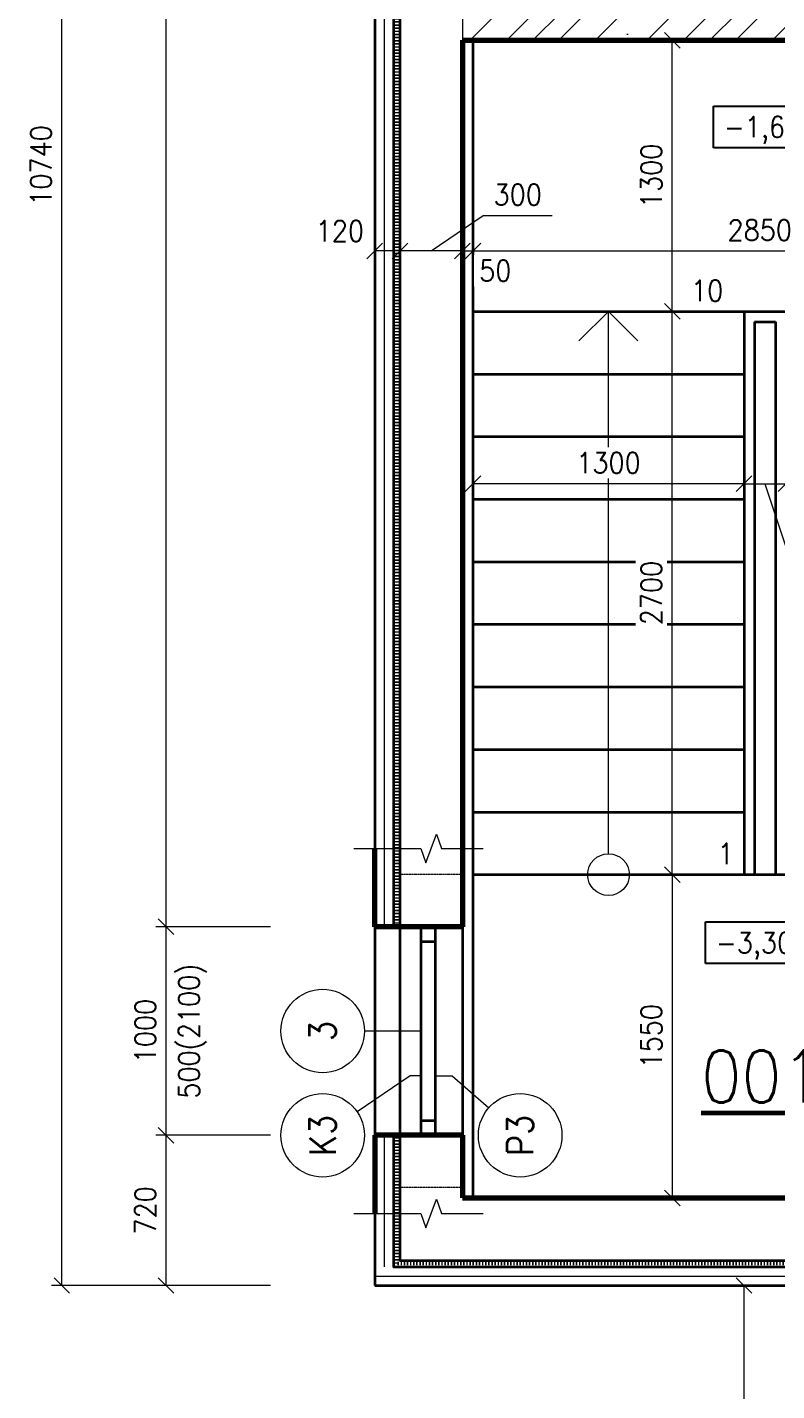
# Model space of a CAD drawing. Header units: millimetres. Extents: x 5932 to 41776, y 4339 to 21815.
# Drawn here: x 5932 to 9524, y 8905 to 15442 of the extents above; entities that cross this region are included whole.
import ezdxf

# ---------------------------------------------------------------- set-up
doc = ezdxf.new("R2010")
doc.units = ezdxf.units.MM
doc.header["$MEASUREMENT"] = 0
for name, pattern in [('ACAD_ISO02W100', [15, 12, -3]), ('ACAD_ISO03W100', [30, 12, -18]), ('ACAD_ISO12W100', [21, 12, -3, 0, -3, 0, -3])]:
    doc.linetypes.add(name, pattern=pattern)
for name, color, linetype, lineweight in [('0.18', 51, 'Continuous', 18), ('0.25', 255, 'Continuous', 25), ('0.35', 6, 'Continuous', 35), ('0.6', 10, 'Continuous', 60), ('0.7', 30, 'Continuous', 70), ('Hydroizolácia', 50, 'ACAD_ISO03W100', 50)]:
    doc.layers.add(name, color=color, linetype=linetype, lineweight=lineweight)
doc.styles.add('MyTextStyle', font='romans.shx', dxfattribs={"width": 0.9})
doc.linetypes.add('TEPELNAIZOLACIA', pattern='A,0.004,[1,tepelnaizolacia,S=1,R=360,X=0,Y=0],-400', length=400.004)
doc.dimstyles.new('Standard SK ext', dxfattribs={"dimtxt": 100, "dimasz": 75, "dimexe": 50, "dimexo": 0, "dimgap": 50, "dimtad": 1, "dimdec": 0, "dimrnd": 5, "dimzin": 0, "dimdsep": 46, "dimtxsty": 'MyTextStyle', "dimblk": 'OBLIQUE', "dimcen": 0, "dimclrd": 51, "dimclre": 51, "dimadec": 0, "dimazin": 0, "dimtfac": 1, "dimtdec": 0, "dimtofl": 0, "dimtmove": 0, "dimatfit": 2, "dimfxl": 500, "dimfxlon": 1, "dimtolj": 1, "dimtzin": 0, "dimlwd": 18, "dimlwe": 18, "dimarcsym": 0})
doc.dimstyles.new('Standard SK int', dxfattribs={"dimtxt": 100, "dimasz": 75, "dimexe": 50, "dimexo": 0, "dimgap": 50, "dimtad": 1, "dimdec": 0, "dimrnd": 5, "dimzin": 0, "dimtxsty": 'MyTextStyle', "dimblk": 'OBLIQUE', "dimcen": 0, "dimclrd": 51, "dimclre": 51, "dimadec": 0, "dimazin": 1, "dimtm": 1e-09, "dimtfac": 1, "dimtdec": 0, "dimtofl": 0, "dimtmove": 0, "dimatfit": 2, "dimfxl": 50, "dimfxlon": 1, "dimtfill": 1, "dimtfillclr": 250, "dimtolj": 1, "dimtzin": 0, "dimlwd": 18, "dimlwe": 18, "dimarcsym": 0})

# ---------------------------------------------------------------- blocks, each defined once
blk = doc.blocks.new('_Oblique')
at = {"color": 0, "linetype": 'ByBlock', "lineweight": -2}
blk.add_line((-0.5, -0.5), (0.5, 0.5), dxfattribs=at)
blk = doc.blocks.new('*D28')
at = {"layer": '0.25', "color": 51, "linetype": 'Continuous', "lineweight": 18, "transparency": 16777216}
for p, q in [((8017.8, 14419.1), (8017.8, 14319.1)), ((10867.8, 14419.1), (10867.8, 14319.1)), ((8017.8, 14369.1), (10867.8, 14369.1))]:
    blk.add_line(p, q, dxfattribs=at)
at = {"layer": 'Defpoints', "color": 0, "transparency": 16777216}
for p in [(8017.8, 15379.1), (10867.8, 15379.1), (10867.8, 14369.1)]:
    blk.add_point(p, dxfattribs=at)
at = {"layer": '0.25', "color": 51, "lineweight": 18, "transparency": 16777216, "xscale": 75, "yscale": 75, "zscale": 75, "rotation": 180}
blk.add_blockref('_Oblique', (8017.8, 14369.1), dxfattribs=at)
at = {"layer": '0.25', "color": 51, "lineweight": 18, "transparency": 16777216, "xscale": 75, "yscale": 75, "zscale": 75}
blk.add_blockref('_Oblique', (10867.8, 14369.1), dxfattribs=at)
at = {"layer": '0.25', "color": 0, "transparency": 16777216, "insert": (9442.8, 14469.1), "char_height": 100, "attachment_point": 5, "style": 'MyTextStyle', "bg_fill": 3, "box_fill_scale": 1.25, "bg_fill_color": 256, "bg_fill_true_color": 13158600, "bg_fill_transparency": 0}
blk.add_mtext('\\A1;2850', dxfattribs=at)
blk = doc.blocks.new('*D29')
at = {"layer": '0.25', "color": 51, "linetype": 'Continuous', "lineweight": 18, "transparency": 16777216}
for p, q in [((8067.8, 13303.4), (8067.8, 13203.4)), ((9367.8, 13303.4), (9367.8, 13203.4)), ((9367.8, 13253.4), (8067.8, 13253.4))]:
    blk.add_line(p, q, dxfattribs=at)
at = {"layer": 'Defpoints', "color": 0, "transparency": 16777216}
for p in [(8067.8, 14079.1), (9367.8, 14079.1), (8067.8, 13253.4)]:
    blk.add_point(p, dxfattribs=at)
at = {"layer": '0.25', "color": 51, "lineweight": 18, "transparency": 16777216, "xscale": 75, "yscale": 75, "zscale": 75, "rotation": 180}
blk.add_blockref('_Oblique', (8067.8, 13253.4), dxfattribs=at)
at = {"layer": '0.25', "color": 51, "lineweight": 18, "transparency": 16777216, "xscale": 75, "yscale": 75, "zscale": 75}
blk.add_blockref('_Oblique', (9367.8, 13253.4), dxfattribs=at)
at = {"layer": '0.25', "color": 0, "transparency": 16777216, "insert": (8717.8, 13353.4), "char_height": 100, "attachment_point": 5, "style": 'MyTextStyle', "bg_fill": 3, "box_fill_scale": 1.25, "bg_fill_color": 256, "bg_fill_true_color": 13158600, "bg_fill_transparency": 0}
blk.add_mtext('\\A1;1300', dxfattribs=at)
blk = doc.blocks.new('*D30')
at = {"layer": '0.25', "color": 51, "linetype": 'Continuous', "lineweight": 18, "transparency": 16777216}
for p, q in [((9367.8, 13303.4), (9367.8, 13203.4)), ((9567.8, 13303.4), (9567.8, 13203.4)), ((9367.8, 13253.4), (9567.8, 13253.4)), ((9467.8, 13253.4), (9571.4, 12940.2)), ((9571.4, 12940.2), (9902.9, 12940.2))]:
    blk.add_line(p, q, dxfattribs=at)
at = {"layer": 'Defpoints', "color": 0, "transparency": 16777216}
for p in [(9367.8, 14079.1), (9567.8, 14079.1), (9567.8, 13253.4)]:
    blk.add_point(p, dxfattribs=at)
at = {"layer": '0.25', "color": 51, "lineweight": 18, "transparency": 16777216, "xscale": 75, "yscale": 75, "zscale": 75, "rotation": 180}
blk.add_blockref('_Oblique', (9367.8, 13253.4), dxfattribs=at)
at = {"layer": '0.25', "color": 51, "lineweight": 18, "transparency": 16777216, "xscale": 75, "yscale": 75, "zscale": 75}
blk.add_blockref('_Oblique', (9567.8, 13253.4), dxfattribs=at)
at = {"layer": '0.25', "color": 0, "transparency": 16777216, "insert": (9737.1, 13040.2), "char_height": 100, "attachment_point": 5, "style": 'MyTextStyle', "bg_fill": 3, "box_fill_scale": 1.25, "bg_fill_color": 256, "bg_fill_true_color": 13158600, "bg_fill_transparency": 0}
blk.add_mtext('\\A1;200', dxfattribs=at)
blk = doc.blocks.new('*D32')
at = {"layer": '0.25', "color": 51, "linetype": 'Continuous', "lineweight": 18, "transparency": 16777216}
for p, q in [((8973.2, 14079.1), (9073.2, 14079.1)), ((9023.2, 11379.1), (9023.2, 14079.1)), ((8973.2, 11379.1), (9073.2, 11379.1))]:
    blk.add_line(p, q, dxfattribs=at)
at = {"layer": 'Defpoints', "color": 0, "transparency": 16777216}
for p in [(8017.8, 14079.1), (9023.2, 14079.1), (8017.8, 11379.1)]:
    blk.add_point(p, dxfattribs=at)
at = {"layer": '0.25', "color": 51, "lineweight": 18, "transparency": 16777216, "xscale": 75, "yscale": 75, "zscale": 75}
for p, rotation in [((9023.2, 14079.1), 90), ((9023.2, 11379.1), 270)]:
    blk.add_blockref('_Oblique', p, dxfattribs=dict(at, rotation=rotation))
at = {"layer": '0.25', "color": 0, "transparency": 16777216, "insert": (8923.2, 12729.1), "char_height": 100, "attachment_point": 5, "rotation": 90, "style": 'MyTextStyle', "bg_fill": 3, "box_fill_scale": 1.25, "bg_fill_color": 256, "bg_fill_true_color": 13158600, "bg_fill_transparency": 0}
blk.add_mtext('\\A1;2700', dxfattribs=at)
blk = doc.blocks.new('*D33')
at = {"layer": '0.25', "color": 51, "linetype": 'Continuous', "lineweight": 18, "transparency": 16777216}
for p, q in [((8973.2, 15379.1), (9073.2, 15379.1)), ((9023.2, 14079.1), (9023.2, 15379.1)), ((8973.2, 14079.1), (9073.2, 14079.1))]:
    blk.add_line(p, q, dxfattribs=at)
at = {"layer": 'Defpoints', "color": 0, "transparency": 16777216}
for p in [(8017.8, 15379.1), (9023.2, 15379.1), (8017.8, 14079.1)]:
    blk.add_point(p, dxfattribs=at)
at = {"layer": '0.25', "color": 51, "lineweight": 18, "transparency": 16777216, "xscale": 75, "yscale": 75, "zscale": 75}
for p, rotation in [((9023.2, 15379.1), 90), ((9023.2, 14079.1), 270)]:
    blk.add_blockref('_Oblique', p, dxfattribs=dict(at, rotation=rotation))
at = {"layer": '0.25', "color": 0, "transparency": 16777216, "insert": (8923.2, 14729.1), "char_height": 100, "attachment_point": 5, "rotation": 90, "style": 'MyTextStyle', "bg_fill": 3, "box_fill_scale": 1.25, "bg_fill_color": 256, "bg_fill_true_color": 13158600, "bg_fill_transparency": 0}
blk.add_mtext('\\A1;1300', dxfattribs=at)
blk = doc.blocks.new('*D49')
at = {"layer": '0.25', "color": 51, "linetype": 'Continuous', "lineweight": 18, "transparency": 16777216}
for p, q in [((8973.2, 11379.1), (9073.2, 11379.1)), ((9023.2, 11379.1), (9023.2, 9829.1)), ((8973.2, 9829.1), (9073.2, 9829.1))]:
    blk.add_line(p, q, dxfattribs=at)
at = {"layer": 'Defpoints', "color": 0, "transparency": 16777216}
for p in [(8017.8, 11379.1), (8017.8, 9829.1), (9023.2, 9829.1)]:
    blk.add_point(p, dxfattribs=at)
at = {"layer": '0.25', "color": 51, "lineweight": 18, "transparency": 16777216, "xscale": 75, "yscale": 75, "zscale": 75}
for p, rotation in [((9023.2, 11379.1), 90), ((9023.2, 9829.1), 270)]:
    blk.add_blockref('_Oblique', p, dxfattribs=dict(at, rotation=rotation))
at = {"layer": '0.25', "color": 0, "transparency": 16777216, "insert": (8923.2, 10604.1), "char_height": 100, "attachment_point": 5, "rotation": 90, "style": 'MyTextStyle', "bg_fill": 3, "box_fill_scale": 1.25, "bg_fill_color": 256, "bg_fill_true_color": 13158600, "bg_fill_transparency": 0}
blk.add_mtext('\\A1;1550', dxfattribs=at)
blk = doc.blocks.new('*D50')
at = {"layer": '0.25', "color": 51, "linetype": 'Continuous', "lineweight": 18, "transparency": 16777216}
for p, q in [((7097.8, 10129.1), (6547.8, 10129.1)), ((6597.8, 9409.1), (6597.8, 10129.1)), ((7097.8, 9409.1), (6547.8, 9409.1))]:
    blk.add_line(p, q, dxfattribs=at)
at = {"layer": 'Defpoints', "color": 0, "linetype": 'Continuous', "transparency": 16777216}
for p in [(6597.8, 10129.1), (7597.8, 10129.1), (7597.8, 9409.1)]:
    blk.add_point(p, dxfattribs=at)
at = {"layer": '0.25', "color": 51, "linetype": 'Continuous', "lineweight": 18, "transparency": 16777216, "xscale": 75, "yscale": 75, "zscale": 75}
for p, rotation in [((6597.8, 10129.1), 90), ((6597.8, 9409.1), 270)]:
    blk.add_blockref('_Oblique', p, dxfattribs=dict(at, rotation=rotation))
at = {"layer": '0.25', "color": 0, "linetype": 'Continuous', "transparency": 16777216, "insert": (6497.8, 9769.1), "char_height": 100, "attachment_point": 5, "rotation": 90, "style": 'MyTextStyle'}
blk.add_mtext('\\A1;720', dxfattribs=at)
blk = doc.blocks.new('*D51')
at = {"layer": '0.25', "color": 51, "linetype": 'Continuous', "lineweight": 18, "transparency": 16777216}
for p, q in [((7097.8, 11129.1), (6547.8, 11129.1)), ((6597.8, 10129.1), (6597.8, 11129.1)), ((7097.8, 10129.1), (6547.8, 10129.1))]:
    blk.add_line(p, q, dxfattribs=at)
at = {"layer": 'Defpoints', "color": 0, "linetype": 'Continuous', "transparency": 16777216}
for p in [(6597.8, 11129.1), (7597.8, 11129.1), (7597.8, 10129.1)]:
    blk.add_point(p, dxfattribs=at)
at = {"layer": '0.25', "color": 51, "linetype": 'Continuous', "lineweight": 18, "transparency": 16777216, "xscale": 75, "yscale": 75, "zscale": 75}
for p, rotation in [((6597.8, 11129.1), 90), ((6597.8, 10129.1), 270)]:
    blk.add_blockref('_Oblique', p, dxfattribs=dict(at, rotation=rotation))
at = {"layer": '0.25', "color": 0, "linetype": 'Continuous', "transparency": 16777216, "char_height": 100, "attachment_point": 5, "rotation": 90, "style": 'MyTextStyle'}
for s, insert in [('\\A1;500(2100)', (6724, 10629.1)), ('\\A1;1000', (6497.8, 10629.1))]:
    blk.add_mtext(s, dxfattribs=dict(at, insert=insert))
blk = doc.blocks.new('*D52')
at = {"layer": '0.25', "color": 51, "linetype": 'Continuous', "lineweight": 18, "transparency": 16777216}
for p, q in [((7097.8, 20149.1), (6547.8, 20149.1)), ((6597.8, 11129.1), (6597.8, 20149.1)), ((7097.8, 11129.1), (6547.8, 11129.1))]:
    blk.add_line(p, q, dxfattribs=at)
at = {"layer": 'Defpoints', "color": 0, "linetype": 'Continuous', "transparency": 16777216}
for p in [(6597.8, 20149.1), (7597.8, 20149.1), (7597.8, 11129.1)]:
    blk.add_point(p, dxfattribs=at)
at = {"layer": '0.25', "color": 51, "linetype": 'Continuous', "lineweight": 18, "transparency": 16777216, "xscale": 75, "yscale": 75, "zscale": 75}
for p, rotation in [((6597.8, 20149.1), 90), ((6597.8, 11129.1), 270)]:
    blk.add_blockref('_Oblique', p, dxfattribs=dict(at, rotation=rotation))
at = {"layer": '0.25', "color": 0, "linetype": 'Continuous', "transparency": 16777216, "insert": (6497.8, 15639.1), "char_height": 100, "attachment_point": 5, "rotation": 90, "style": 'MyTextStyle'}
blk.add_mtext('\\A1;9020', dxfattribs=at)
blk = doc.blocks.new('*D57')
at = {"layer": '0.25', "color": 51, "linetype": 'Continuous', "lineweight": 18, "transparency": 16777216}
for p, q in [((7867.8, 14369.1), (8117.2, 14539.4)), ((8117.2, 14539.4), (8448.6, 14539.4)), ((7717.8, 14319.1), (7717.8, 14419.1)), ((8017.8, 14419.1), (8017.8, 14319.1)), ((8017.8, 14369.1), (7717.8, 14369.1))]:
    blk.add_line(p, q, dxfattribs=at)
at = {"layer": 'Defpoints', "color": 0, "linetype": 'Continuous', "transparency": 16777216}
for p in [(8017.8, 15379.1), (7717.8, 14369.1), (7717.8, 9529.1)]:
    blk.add_point(p, dxfattribs=at)
at = {"layer": '0.25', "color": 51, "linetype": 'Continuous', "lineweight": 18, "transparency": 16777216, "xscale": 75, "yscale": 75, "zscale": 75, "rotation": 180}
blk.add_blockref('_Oblique', (7717.8, 14369.1), dxfattribs=at)
at = {"layer": '0.25', "color": 51, "linetype": 'Continuous', "lineweight": 18, "transparency": 16777216, "xscale": 75, "yscale": 75, "zscale": 75}
blk.add_blockref('_Oblique', (8017.8, 14369.1), dxfattribs=at)
at = {"layer": '0.25', "color": 0, "linetype": 'Continuous', "transparency": 16777216, "insert": (8282.9, 14639.4), "char_height": 100, "attachment_point": 5, "style": 'MyTextStyle', "bg_fill": 3, "box_fill_scale": 1.25, "bg_fill_color": 256, "bg_fill_true_color": 13158600, "bg_fill_transparency": 0}
blk.add_mtext('\\A1;300', dxfattribs=at)
blk = doc.blocks.new('*D58')
at = {"layer": '0.25', "color": 51, "linetype": 'Continuous', "lineweight": 18, "transparency": 16777216}
for p, q in [((7597.8, 14319.1), (7597.8, 14419.1)), ((7717.8, 14319.1), (7717.8, 14419.1)), ((7717.8, 14369.1), (7597.8, 14369.1))]:
    blk.add_line(p, q, dxfattribs=at)
at = {"layer": 'Defpoints', "color": 0, "linetype": 'Continuous', "transparency": 16777216}
for p in [(7597.8, 9754.1), (7717.8, 9529.1)]:
    blk.add_point(p, dxfattribs=at)
at = {"layer": '0.25', "color": 51, "linetype": 'Continuous', "lineweight": 18, "transparency": 16777216, "xscale": 75, "yscale": 75, "zscale": 75}
blk.add_blockref('_Oblique', (7717.8, 14369.1), dxfattribs=at)
at = {"layer": '0.25', "color": 0, "linetype": 'Continuous', "transparency": 16777216, "insert": (7430.4, 14464.8), "char_height": 100, "attachment_point": 5, "style": 'MyTextStyle', "bg_fill": 3, "box_fill_scale": 1.25, "bg_fill_color": 256, "bg_fill_true_color": 13158600, "bg_fill_transparency": 0}
blk.add_mtext('\\A1;120', dxfattribs=at)
at = {"layer": 'Defpoints', "color": 0, "linetype": 'Continuous', "transparency": 16777216}
blk.add_point((7597.8, 14369.1), dxfattribs=at)
at = {"layer": '0.25', "color": 51, "linetype": 'Continuous', "lineweight": 18, "transparency": 16777216, "xscale": 75, "yscale": 75, "zscale": 75, "rotation": 180}
blk.add_blockref('_Oblique', (7597.8, 14369.1), dxfattribs=at)
blk = doc.blocks.new('*D82')
at = {"layer": '0.25', "color": 51, "linetype": 'Continuous', "lineweight": 18, "transparency": 16777216}
for p, q in [((6597.8, 20149.1), (6047.8, 20149.1)), ((6097.8, 9409.1), (6097.8, 20149.1)), ((6597.8, 9409.1), (6047.8, 9409.1))]:
    blk.add_line(p, q, dxfattribs=at)
at = {"layer": 'Defpoints', "color": 0, "linetype": 'Continuous', "transparency": 16777216}
for p in [(6097.8, 20149.1), (7597.8, 20149.1), (7597.8, 9409.1)]:
    blk.add_point(p, dxfattribs=at)
at = {"layer": '0.25', "color": 51, "linetype": 'Continuous', "lineweight": 18, "transparency": 16777216, "xscale": 75, "yscale": 75, "zscale": 75}
for p, rotation in [((6097.8, 20149.1), 90), ((6097.8, 9409.1), 270)]:
    blk.add_blockref('_Oblique', p, dxfattribs=dict(at, rotation=rotation))
at = {"layer": '0.25', "color": 0, "linetype": 'Continuous', "transparency": 16777216, "insert": (5997.8, 14779.1), "char_height": 100, "attachment_point": 5, "rotation": 90, "style": 'MyTextStyle'}
blk.add_mtext('\\A1;10740', dxfattribs=at)
blk = doc.blocks.new('*D83')
at = {"layer": '0.25', "color": 51, "linetype": 'Continuous', "lineweight": 18, "transparency": 16777216}
for p, q in [((8017.8, 14419.1), (8017.8, 14319.1)), ((8067.8, 14419.1), (8067.8, 14319.1)), ((8017.8, 14369.1), (7942.8, 14369.1)), ((8067.8, 14369.1), (8142.8, 14369.1))]:
    blk.add_line(p, q, dxfattribs=at)
at = {"layer": 'Defpoints', "color": 0, "linetype": 'Continuous', "transparency": 16777216}
for p in [(8017.8, 15379.1), (8067.8, 15379.1)]:
    blk.add_point(p, dxfattribs=at)
at = {"layer": '0.25', "color": 0, "linetype": 'Continuous', "transparency": 16777216, "insert": (8175.3, 14274.2), "char_height": 100, "attachment_point": 5, "style": 'MyTextStyle', "bg_fill": 3, "box_fill_scale": 1.25, "bg_fill_color": 256, "bg_fill_true_color": 13158600, "bg_fill_transparency": 0}
blk.add_mtext('\\A1;50', dxfattribs=at)
at = {"layer": 'Defpoints', "color": 0, "linetype": 'Continuous', "transparency": 16777216}
blk.add_point((8067.8, 14369.1), dxfattribs=at)
at = {"layer": '0.25', "color": 51, "linetype": 'Continuous', "lineweight": 18, "transparency": 16777216, "xscale": 75, "yscale": 75, "zscale": 75}
blk.add_blockref('_Oblique', (8017.8, 14369.1), dxfattribs=at)
at = {"layer": '0.25', "color": 51, "linetype": 'Continuous', "lineweight": 18, "transparency": 16777216, "xscale": 75, "yscale": 75, "zscale": 75, "rotation": 180}
blk.add_blockref('_Oblique', (8067.8, 14369.1), dxfattribs=at)
blk = doc.blocks.new('*D84')
at = {"layer": '0.25', "color": 51, "linetype": 'Continuous', "lineweight": 18, "transparency": 16777216}
for p, q in [((7597.8, 5889.1), (7597.8, 5339.1)), ((12827.8, 5889.1), (12827.8, 5339.1)), ((12827.8, 5389.1), (7597.8, 5389.1))]:
    blk.add_line(p, q, dxfattribs=at)
at = {"layer": 'Defpoints', "color": 0, "linetype": 'Continuous', "transparency": 16777216}
for p in [(12827.8, 9529.1), (7597.8, 6139.1), (7597.8, 5389.1)]:
    blk.add_point(p, dxfattribs=at)
at = {"layer": '0.25', "color": 51, "linetype": 'Continuous', "lineweight": 18, "transparency": 16777216, "xscale": 75, "yscale": 75, "zscale": 75, "rotation": 180}
blk.add_blockref('_Oblique', (7597.8, 5389.1), dxfattribs=at)
at = {"layer": '0.25', "color": 51, "linetype": 'Continuous', "lineweight": 18, "transparency": 16777216, "xscale": 75, "yscale": 75, "zscale": 75}
blk.add_blockref('_Oblique', (12827.8, 5389.1), dxfattribs=at)
at = {"layer": '0.25', "color": 0, "linetype": 'Continuous', "transparency": 16777216, "insert": (10212.8, 5489.1), "char_height": 100, "attachment_point": 5, "style": 'MyTextStyle'}
blk.add_mtext('\\A1;5230', dxfattribs=at)
blk = doc.blocks.new('*D94')
at = {"layer": '0.25', "color": 51, "linetype": 'Continuous', "lineweight": 18, "transparency": 16777216}
for p, q in [((9317.8, 9409.1), (9417.8, 9409.1)), ((9367.8, 6429.1), (9367.8, 9409.1)), ((9417.8, 6429.1), (9317.8, 6429.1))]:
    blk.add_line(p, q, dxfattribs=at)
at = {"layer": 'Defpoints', "color": 0, "linetype": 'Continuous', "transparency": 16777216}
for p in [(7597.8, 9409.1), (9367.8, 9409.1), (10117.8, 6429.1)]:
    blk.add_point(p, dxfattribs=at)
at = {"layer": '0.25', "color": 51, "linetype": 'Continuous', "lineweight": 18, "transparency": 16777216, "xscale": 75, "yscale": 75, "zscale": 75}
for p, rotation in [((9367.8, 9409.1), 90), ((9367.8, 6429.1), 270)]:
    blk.add_blockref('_Oblique', p, dxfattribs=dict(at, rotation=rotation))
at = {"layer": '0.25', "color": 0, "linetype": 'Continuous', "transparency": 16777216, "insert": (9267.8, 7919.1), "char_height": 100, "attachment_point": 5, "rotation": 90, "style": 'MyTextStyle', "bg_fill": 3, "box_fill_scale": 1.25, "bg_fill_color": 256, "bg_fill_true_color": 13158600, "bg_fill_transparency": 0}
blk.add_mtext('\\A1;2980', dxfattribs=at)

msp = doc.modelspace()

# ---------------------------------------------------------------- hatches: boundary and pattern name
at = {"layer": '0.18', "ltscale": 2}
h = msp.add_hatch(dxfattribs=at)
h.set_pattern_fill('BETONSVYSTUZOU', color=256, scale=300, pattern_type=2)
h.set_pattern_definition([(45, (341.8, 28.84), (0, 424.264), []), (45, (641.8, 28.84), (212.132, 636.396), [300, -150, 0, -150]), (45, (941.8, 28.84), (0, 424.264), [])])
h.paths.add_polyline_path([(11167.8, 15779.1), (11017.8, 15779.1), (8017.8, 15779.1), (8017.8, 15379.1), (10867.8, 15379.1), (11167.8, 15379.1)])

# ---------------------------------------------------------------- linework, layer by layer
at = {"layer": '0.18', "linetype": 'TEPELNAIZOLACIA', "ltscale": 0.003333}
for p, q in [((7642.8, 20059.1), (7642.8, 11129.1)), ((7642.8, 10129.1), (7642.8, 9499.1)), ((7597.8, 9454.1), (12827.8, 9454.1))]:
    msp.add_line(p, q, dxfattribs=at)
at = {"layer": '0.18'}
for p, q in [((8717.8, 14079.1), (8576.4, 13937.7)), ((8717.8, 11479.1), (8717.8, 14079.1)), ((8717.8, 14079.1), (8859.2, 13937.7))]:
    msp.add_line(p, q, dxfattribs=at)
at = {"layer": '0.35'}
for p, q in [((7597.8, 20149.1), (7597.8, 11504.1)), ((8067.8, 14079.1), (10867.8, 14079.1)), ((9367.8, 14079.1), (9367.8, 11379.1)), ((9417.8, 14029.1), (9517.8, 14029.1)), ((9417.8, 14029.1), (9417.8, 11379.1)), ((9517.8, 14029.1), (9517.8, 11379.1)), ((8067.8, 13779.1), (9367.8, 13779.1)), ((8067.8, 13479.1), (9367.8, 13479.1)), ((8067.8, 13179.1), (9367.8, 13179.1)), ((8067.8, 12879.1), (9367.8, 12879.1)), ((8067.8, 12579.1), (9367.8, 12579.1)), ((8067.8, 12279.1), (9367.8, 12279.1)), ((8067.8, 11979.1), (9367.8, 11979.1)), ((8067.8, 11679.1), (9367.8, 11679.1)), ((8067.8, 11379.1), (9567.8, 11379.1)), ((7597.8, 9754.1), (7597.8, 9409.1)), ((7597.8, 9409.1), (12452.8, 9409.1))]:
    msp.add_line(p, q, dxfattribs=at)
at = {"layer": '0.35', "linetype": 'Continuous'}
for p, q in [((7597.8, 11129.1), (7597.8, 10129.1)), ((7817.8, 11129.1), (7817.8, 10129.1)), ((7887.8, 11129.1), (7887.8, 10129.1)), ((7817.8, 11059.1), (7887.8, 11059.1)), ((7887.8, 10199.1), (7817.8, 10199.1))]:
    msp.add_line(p, q, dxfattribs=at)
at = {"layer": '0.35'}
for points in [[(8467.8, 20059.1), (7687.8, 20059.1), (7687.8, 11129.1)], [(8467.8, 20029.1), (7717.8, 20029.1), (7717.8, 11129.1)], [(7687.8, 10129.1), (7687.8, 9499.1), (12827.8, 9499.1)], [(7717.8, 10129.1), (7717.8, 9529.1), (12827.8, 9529.1)]]:
    msp.add_lwpolyline(points, dxfattribs=at)
at = {"layer": '0.7'}
for p, q in [((8017.8, 15379.1), (10867.8, 15379.1)), ((8017.8, 15379.1), (8017.8, 11129.1)), ((8017.8, 10129.1), (8017.8, 9829.1)), ((8017.8, 9829.1), (10867.8, 9829.1))]:
    msp.add_line(p, q, dxfattribs=at)
at = {"layer": '0.7', "linetype": 'Continuous'}
for p, q in [((7597.8, 11129.1), (7597.8, 11504.1)), ((8017.8, 11129.1), (7597.8, 11129.1)), ((8017.8, 10129.1), (7597.8, 10129.1)), ((7597.8, 10129.1), (7597.8, 9754.1))]:
    msp.add_line(p, q, dxfattribs=at)
at = {"layer": 'Hydroizolácia', "ltscale": 0.5}
for p, q in [((7702.8, 11129.1), (7702.8, 20044.1)), ((7702.8, 9514.1), (7702.8, 10129.1)), ((12827.8, 9514.1), (7702.8, 9514.1))]:
    msp.add_line(p, q, dxfattribs=at)

# ---------------------------------------------------------------- texts
at = {"layer": '0.25', "linetype": 'Continuous', "char_height": 100, "attachment_point": 9, "style": 'MyTextStyle'}
for s, insert in [('{\\Fromans|c238;10}', (9267.8, 14129.1)), ('{\\Fromans|c238;1}', (9317.8, 11429.1))]:
    msp.add_mtext_dynamic_manual_height_columns(s, width=100, gutter_width=500, heights=[0], dxfattribs=dict(at, insert=insert))
at = {"layer": '0.25', "insert": (9456.3, 11036.9), "char_height": 100, "attachment_point": 5, "style": 'MyTextStyle', "bg_fill": 16, "box_fill_scale": 1.5, "bg_fill_color": 256, "bg_fill_transparency": 0}
msp.add_mtext('{\\Fromans|c238;-3,300}', dxfattribs=at)
at = {"layer": '0.6', "insert": (9451.3, 10286.4), "char_height": 250, "attachment_point": 8, "style": 'MyTextStyle'}
msp.add_mtext('{\\Fromans|c238;\\L001}', dxfattribs=at)

# ---------------------------------------------------------------- dimensions: what is measured, and where the dimension line sits
at = {"layer": '0.25', "linetype": 'Continuous'}
for base, p1, p2, picture, middle in [((6597.8, 20149.1), (7597.8, 11129.1), (7597.8, 20149.1), '*D52', (6497.8, 15639.1)), ((6597.8, 10129.1), (7597.8, 9409.1), (7597.8, 10129.1), '*D50', (6497.8, 9769.1))]:
    dim = msp.add_linear_dim(base=base, p1=p1, p2=p2, angle=270, dimstyle='Standard SK ext', dxfattribs=at)
    dim.commit()
    dim.dimension.update_dxf_attribs({"geometry": picture, "text_midpoint": middle})
dim = msp.add_linear_dim(base=(6597.8, 11129.1), p1=(7597.8, 10129.1), p2=(7597.8, 11129.1), angle=270, text='<>\\X500(2100)', dimstyle='Standard SK ext', dxfattribs=at)
dim.commit()
dim.dimension.update_dxf_attribs({"geometry": '*D51', "text_midpoint": (6597.8, 10629.1)})

# ---------------------------------------------------------------- next in the draw order: dimensions: what is measured, and where the dimension line sits
at = {"layer": '0.25'}
dim = msp.add_linear_dim(base=(10867.8, 14369.1), p1=(8017.8, 15379.1), p2=(10867.8, 15379.1), dimstyle='Standard SK int', override={"dimtmove": 1}, dxfattribs=at)
dim.commit()
dim.dimension.update_dxf_attribs({"geometry": '*D28', "text_midpoint": (9442.8, 14469.1)})
dim = msp.add_linear_dim(base=(8067.8, 13253.4), p1=(9367.8, 14079.1), p2=(8067.8, 14079.1), dimstyle='Standard SK int', dxfattribs=at)
dim.commit()
dim.dimension.update_dxf_attribs({"geometry": '*D29', "text_midpoint": (8717.8, 13353.4)})

# ---------------------------------------------------------------- next in the draw order: texts
at = {"layer": '0.25', "insert": (9494.5, 14948.7), "char_height": 100, "attachment_point": 5, "style": 'MyTextStyle', "bg_fill": 16, "box_fill_scale": 1.5, "bg_fill_color": 256, "bg_fill_transparency": 0}
msp.add_mtext('{\\Fromans|c238;-1,650}', dxfattribs=at)

# ---------------------------------------------------------------- next in the draw order: dimensions: what is measured, and where the dimension line sits
at = {"layer": '0.25'}
dim = msp.add_linear_dim(base=(9023.2, 14079.1), p1=(8017.8, 11379.1), p2=(8017.8, 14079.1), angle=90, dimstyle='Standard SK int', override={"dimtmove": 1}, dxfattribs=at)
dim.commit()
dim.dimension.update_dxf_attribs({"geometry": '*D32', "text_midpoint": (8923.2, 12729.1)})
dim = msp.add_linear_dim(base=(9567.8, 13253.4), p1=(9367.8, 14079.1), p2=(9567.8, 14079.1), dimstyle='Standard SK int', override={"dimtmove": 1}, dxfattribs=at)
dim.commit()
dim.dimension.update_dxf_attribs({"geometry": '*D30', "text_midpoint": (9621.4, 12940.2), "dimtype": 160})

# ---------------------------------------------------------------- next in the draw order: linework, layer by layer
at = {"layer": '0.18', "linetype": 'Continuous'}
msp.add_circle((8717.8, 11379.1), 100, dxfattribs=at)

# ---------------------------------------------------------------- next in the draw order: dimensions: what is measured, and where the dimension line sits
at = {"layer": '0.25'}
dim = msp.add_linear_dim(base=(9023.2, 15379.1), p1=(8017.8, 14079.1), p2=(8017.8, 15379.1), angle=90, dimstyle='Standard SK int', override={"dimtmove": 1}, dxfattribs=at)
dim.commit()
dim.dimension.update_dxf_attribs({"geometry": '*D33', "text_midpoint": (8923.2, 14729.1)})

# ---------------------------------------------------------------- next in the draw order: dimensions: what is measured, and where the dimension line sits
dim = msp.add_linear_dim(base=(9023.2, 9829.1), p1=(8017.8, 11379.1), p2=(8017.8, 9829.1), angle=90, dimstyle='Standard SK int', override={"dimtmove": 1}, dxfattribs=at)
dim.commit()
dim.dimension.update_dxf_attribs({"geometry": '*D49', "text_midpoint": (8923.2, 10604.1)})

# ---------------------------------------------------------------- next in the draw order: linework, layer by layer
at = {"layer": '0.18', "linetype": 'ACAD_ISO12W100', "ltscale": 0.25}
for p, q in [((8017.8, 11379.1), (7717.8, 11379.1)), ((8017.8, 9879.1), (7717.8, 9879.1))]:
    msp.add_line(p, q, dxfattribs=at)
at = {"layer": '0.18', "linetype": 'Continuous'}
for points in [[(7497.8, 11504.1), (7817.8, 11504.1), (7842.8, 11435.4), (7892.8, 11572.8), (7917.8, 11504.1), (8117.8, 11504.1)], [(7497.8, 9754.1), (7817.8, 9754.1), (7842.8, 9685.4), (7892.8, 9822.8), (7917.8, 9754.1), (8117.8, 9754.1)]]:
    msp.add_lwpolyline(points, dxfattribs=at)
at = {"layer": '0.35', "linetype": 'Continuous'}
msp.add_line((8017.8, 11129.1), (8017.8, 10129.1), dxfattribs=at)

# ---------------------------------------------------------------- next in the draw order: dimensions: what is measured, and where the dimension line sits
at = {"layer": '0.25', "linetype": 'Continuous'}
dim = msp.add_linear_dim(base=(7717.8, 14369.1), p1=(8017.8, 15379.1), p2=(7717.8, 9529.1), dimstyle='Standard SK int', override={"dimtmove": 1}, dxfattribs=at)
dim.commit()
dim.dimension.update_dxf_attribs({"geometry": '*D57', "text_midpoint": (8167.2, 14539.4), "dimtype": 160})

# ---------------------------------------------------------------- next in the draw order: linework, layer by layer
at = {"layer": '0.18', "linetype": 'Continuous'}
msp.add_line((8017.8, 15779.1), (8017.8, 15379.1), dxfattribs=at)
at = {"layer": '0.18', "ltscale": 2}
for p, q in [((7887.8, 10414.1), (7967.8, 10414.1)), ((7967.8, 10414.1), (8143.8, 10260.6))]:
    msp.add_line(p, q, dxfattribs=at)
msp.add_circle((8294.5, 10129.1), 200, dxfattribs=at)
at = {"layer": '0.35', "linetype": 'Continuous'}
msp.add_line((8067.8, 15379.1), (8067.8, 9829.1), dxfattribs=at)

# ---------------------------------------------------------------- next in the draw order: texts
at = {"layer": '0.25', "ltscale": 2, "insert": (8294.5, 10129.1), "char_height": 125, "attachment_point": 5, "rotation": 90, "style": 'MyTextStyle'}
msp.add_mtext_dynamic_manual_height_columns('{\\Fromans|c238;P3}', width=100, gutter_width=500, heights=[0], dxfattribs=at)

# ---------------------------------------------------------------- next in the draw order: dimensions: what is measured, and where the dimension line sits
at = {"layer": '0.25', "linetype": 'Continuous'}
dim = msp.add_linear_dim(base=(7597.8, 14369.1), p1=(7717.8, 9529.1), p2=(7597.8, 9754.1), dimstyle='Standard SK int', override={"dimtmove": 2}, dxfattribs=at)
dim.commit()
dim.dimension.update_dxf_attribs({"geometry": '*D58', "text_midpoint": (7430.4, 14464.8), "dimtype": 160})

# ---------------------------------------------------------------- next in the draw order: linework, layer by layer
at = {"layer": '0.18', "ltscale": 2}
for p, q in [((7817.8, 10629.1), (7547.8, 10629.1)), ((7767.8, 10414.1), (7513.3, 10241.4)), ((7817.8, 10414.1), (7767.8, 10414.1))]:
    msp.add_line(p, q, dxfattribs=at)
for centre in [(7347.8, 10629.1), (7347.8, 10129.1)]:
    msp.add_circle(centre, 200, dxfattribs=at)
at = {"layer": '0.35', "linetype": 'ACAD_ISO02W100', "ltscale": 0.5}
msp.add_line((7717.8, 11129.1), (7717.8, 10129.1), dxfattribs=at)

# ---------------------------------------------------------------- next in the draw order: texts
at = {"layer": '0.25', "ltscale": 2, "char_height": 125, "attachment_point": 5, "rotation": 90, "style": 'MyTextStyle'}
for s, insert in [('{\\Fromans|c238;3}', (7347.8, 10629.1)), ('{\\Fromans|c238;K3}', (7347.8, 10129.1))]:
    msp.add_mtext_dynamic_manual_height_columns(s, width=100, gutter_width=500, heights=[0], dxfattribs=dict(at, insert=insert))

# ---------------------------------------------------------------- next in the draw order: dimensions: what is measured, and where the dimension line sits
at = {"layer": '0.25', "linetype": 'Continuous'}
dim = msp.add_linear_dim(base=(6097.8, 20149.1), p1=(7597.8, 9409.1), p2=(7597.8, 20149.1), angle=90, dimstyle='Standard SK ext', dxfattribs=at)
dim.commit()
dim.dimension.update_dxf_attribs({"geometry": '*D82', "text_midpoint": (5997.8, 14779.1)})
dim = msp.add_linear_dim(base=(8067.8, 14369.1), p1=(8017.8, 15379.1), p2=(8067.8, 15379.1), dimstyle='Standard SK int', override={"dimtmove": 2}, dxfattribs=at)
dim.commit()
dim.dimension.update_dxf_attribs({"geometry": '*D83', "text_midpoint": (8175.3, 14274.2), "dimtype": 160})
dim = msp.add_linear_dim(base=(7597.8, 5389.1), p1=(12827.8, 9529.1), p2=(7597.8, 6139.1), dimstyle='Standard SK ext', dxfattribs=at)
dim.commit()
dim.dimension.update_dxf_attribs({"geometry": '*D84', "text_midpoint": (10212.8, 5489.1)})

# ---------------------------------------------------------------- next in the draw order: dimensions: what is measured, and where the dimension line sits
dim = msp.add_linear_dim(base=(9367.8, 9409.1), p1=(10117.8, 6429.1), p2=(7597.8, 9409.1), angle=90, dimstyle='Standard SK int', override={"dimtmove": 1}, dxfattribs=at)
dim.commit()
dim.dimension.update_dxf_attribs({"geometry": '*D94', "text_midpoint": (9267.8, 7919.1)})

doc.saveas('drawing.dxf')
